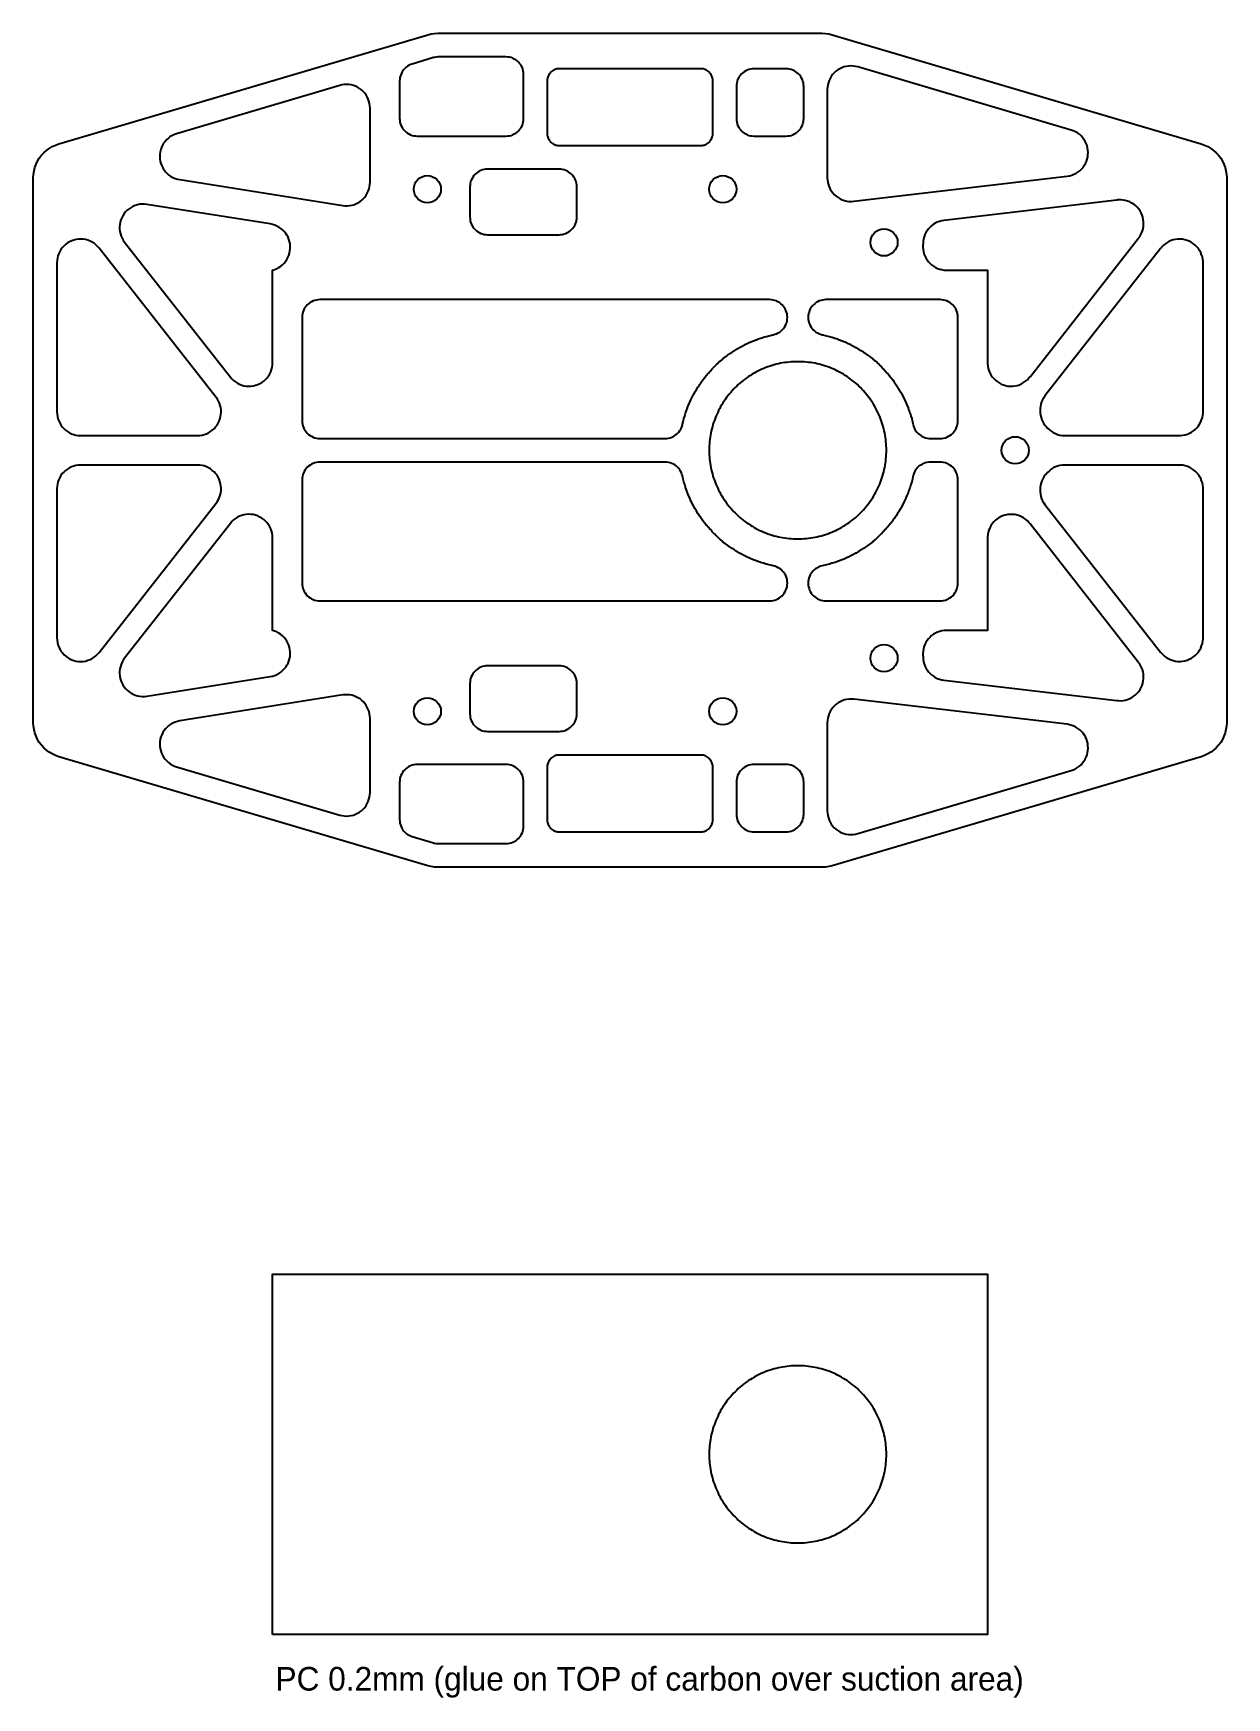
# Model space of a CAD drawing. Header units: millimetres. Extents: x -50 to 50, y -106 to 35.
import ezdxf

# ---------------------------------------------------------------- set-up
doc = ezdxf.new("R2010")
doc.units = ezdxf.units.MM
for name, color, linetype in [('CARBON', 7, 'Continuous'), ('HOLE', 1, 'Continuous'), ('PC_SHEET', 4, 'Continuous'), ('TEXT', 2, 'Continuous')]:
    doc.layers.add(name, color=color, linetype=linetype)

msp = doc.modelspace()

# ---------------------------------------------------------------- linework, layer by layer
at = {"layer": 'CARBON'}
for points in [[(-49.15, -25.56), (-49.39, -25.39), (-49.61, -25.19), (-49.81, -24.97), (-49.99, -24.73), (-50.14, -24.48), (-50.27, -24.21), (-50.37, -23.93), (-50.44, -23.65), (-50.49, -23.35), (-50.5, -23.06), (-50.5, 23.06), (-50.49, 23.35), (-50.44, 23.65), (-50.37, 23.93), (-50.27, 24.21), (-50.14, 24.48), (-49.99, 24.73), (-49.81, 24.97), (-49.61, 25.19), (-49.39, 25.39), (-49.15, 25.56), (-48.9, 25.71), (-48.63, 25.84), (-48.35, 25.94), (-17.12, 35.18), (-16.84, 35.25), (-16.55, 35.29), (-16.27, 35.3), (16.27, 35.3), (16.55, 35.29), (16.84, 35.25), (17.12, 35.18), (48.35, 25.94), (48.63, 25.84), (48.9, 25.71), (49.15, 25.56), (49.39, 25.39), (49.61, 25.19), (49.81, 24.97), (49.99, 24.73), (50.14, 24.48), (50.27, 24.21), (50.37, 23.93), (50.44, 23.65), (50.49, 23.35), (50.5, 23.06), (50.5, -23.06), (50.49, -23.35), (50.44, -23.65), (50.37, -23.93), (50.27, -24.21), (50.14, -24.48), (49.99, -24.73), (49.81, -24.97), (49.61, -25.19), (49.39, -25.39), (49.15, -25.56), (48.9, -25.71), (48.63, -25.84), (48.35, -25.94), (17.12, -35.18), (16.84, -35.25), (16.55, -35.29), (16.27, -35.3), (-16.27, -35.3), (-16.55, -35.29), (-16.84, -35.25), (-17.12, -35.18), (-48.35, -25.94), (-48.63, -25.84), (-48.9, -25.71)], [(-16.56, 33.25), (-16.63, 33.24), (-18.43, 32.7), (-18.57, 32.65), (-18.7, 32.59), (-18.83, 32.52), (-18.95, 32.43), (-19.06, 32.33), (-19.16, 32.22), (-19.24, 32.1), (-19.32, 31.98), (-19.38, 31.84), (-19.43, 31.7), (-19.47, 31.56), (-19.49, 31.41), (-19.5, 31.27), (-19.5, 28.1), (-19.49, 27.95), (-19.47, 27.81), (-19.44, 27.66), (-19.39, 27.53), (-19.32, 27.39), (-19.25, 27.27), (-19.16, 27.15), (-19.06, 27.04), (-18.95, 26.94), (-18.83, 26.85), (-18.71, 26.78), (-18.57, 26.71), (-18.44, 26.66), (-18.29, 26.63), (-18.15, 26.61), (-18, 26.6), (-10.5, 26.6), (-10.35, 26.61), (-10.21, 26.63), (-10.06, 26.66), (-9.93, 26.71), (-9.79, 26.78), (-9.67, 26.85), (-9.55, 26.94), (-9.44, 27.04), (-9.34, 27.15), (-9.25, 27.27), (-9.18, 27.39), (-9.11, 27.53), (-9.06, 27.66), (-9.03, 27.81), (-9.01, 27.95), (-9, 28.1), (-9, 31.8), (-9.01, 31.95), (-9.03, 32.09), (-9.06, 32.24), (-9.11, 32.37), (-9.18, 32.51), (-9.25, 32.63), (-9.34, 32.75), (-9.44, 32.86), (-9.55, 32.96), (-9.67, 33.05), (-9.79, 33.12), (-9.93, 33.19), (-10.06, 33.24), (-10.21, 33.27), (-10.35, 33.29), (-10.5, 33.3), (-16.18, 33.3), (-16.25, 33.3), (-16.26, 33.3), (-16.41, 33.28), (-16.55, 33.26)], [(37.52, 27.04), (37.34, 27.11), (19.27, 32.45), (19.08, 32.5), (18.88, 32.53), (18.69, 32.54), (18.49, 32.53), (18.3, 32.5), (18.11, 32.45), (17.93, 32.38), (17.75, 32.3), (17.58, 32.2), (17.43, 32.08), (17.28, 31.95), (17.15, 31.8), (17.03, 31.64), (16.93, 31.48), (16.85, 31.3), (16.79, 31.12), (16.74, 30.93), (16.71, 30.73), (16.7, 30.54), (16.7, 23.06), (16.71, 22.86), (16.74, 22.67), (16.79, 22.47), (16.86, 22.29), (16.94, 22.11), (17.04, 21.94), (17.16, 21.78), (17.3, 21.63), (17.45, 21.5), (17.61, 21.39), (17.78, 21.29), (17.96, 21.2), (18.15, 21.14), (18.34, 21.09), (18.54, 21.07), (18.74, 21.06), (18.93, 21.08), (37, 23.2), (37.2, 23.24), (37.39, 23.29), (37.57, 23.36), (37.74, 23.44), (37.91, 23.55), (38.06, 23.67), (38.21, 23.8), (38.34, 23.95), (38.45, 24.1), (38.55, 24.27), (38.63, 24.45), (38.69, 24.64), (38.74, 24.83), (38.76, 25.02), (38.77, 25.22), (38.76, 25.41), (38.73, 25.6), (38.68, 25.79), (38.61, 25.98), (38.52, 26.15), (38.42, 26.32), (38.3, 26.47), (38.17, 26.62), (38.03, 26.75), (37.87, 26.86), (37.7, 26.96)], [(7, 26.7), (7, 26.8), (7, 31.3), (7, 31.4), (6.98, 31.5), (6.96, 31.59), (6.92, 31.68), (6.88, 31.77), (6.83, 31.86), (6.77, 31.93), (6.71, 32.01), (6.63, 32.07), (6.56, 32.13), (6.47, 32.18), (6.38, 32.22), (6.29, 32.26), (6.2, 32.28), (6.1, 32.3), (6, 32.3), (-6, 32.3), (-6.1, 32.3), (-6.2, 32.28), (-6.29, 32.26), (-6.38, 32.22), (-6.47, 32.18), (-6.56, 32.13), (-6.63, 32.07), (-6.71, 32.01), (-6.77, 31.93), (-6.83, 31.86), (-6.88, 31.77), (-6.92, 31.68), (-6.96, 31.59), (-6.98, 31.5), (-7, 31.4), (-7, 31.3), (-7, 26.8), (-7, 26.7), (-6.98, 26.6), (-6.96, 26.51), (-6.92, 26.42), (-6.88, 26.33), (-6.83, 26.24), (-6.77, 26.17), (-6.71, 26.09), (-6.63, 26.03), (-6.56, 25.97), (-6.47, 25.92), (-6.38, 25.88), (-6.29, 25.84), (-6.2, 25.82), (-6.1, 25.8), (-6, 25.8), (6, 25.8), (6.1, 25.8), (6.2, 25.82), (6.29, 25.84), (6.38, 25.88), (6.47, 25.92), (6.56, 25.97), (6.63, 26.03), (6.71, 26.09), (6.77, 26.17), (6.83, 26.24), (6.88, 26.33), (6.92, 26.42), (6.96, 26.51), (6.98, 26.6)], [(13.2, 26.6), (13.35, 26.61), (13.49, 26.63), (13.64, 26.66), (13.77, 26.71), (13.91, 26.78), (14.03, 26.85), (14.15, 26.94), (14.26, 27.04), (14.36, 27.15), (14.45, 27.27), (14.52, 27.39), (14.59, 27.53), (14.64, 27.66), (14.67, 27.81), (14.69, 27.95), (14.7, 28.1), (14.7, 30.8), (14.69, 30.95), (14.67, 31.09), (14.64, 31.24), (14.59, 31.37), (14.52, 31.51), (14.45, 31.63), (14.36, 31.75), (14.26, 31.86), (14.15, 31.96), (14.03, 32.05), (13.91, 32.12), (13.77, 32.19), (13.64, 32.24), (13.49, 32.27), (13.35, 32.29), (13.2, 32.3), (10.5, 32.3), (10.35, 32.29), (10.21, 32.27), (10.06, 32.24), (9.93, 32.19), (9.79, 32.12), (9.67, 32.05), (9.55, 31.96), (9.44, 31.86), (9.34, 31.75), (9.25, 31.63), (9.18, 31.51), (9.11, 31.37), (9.06, 31.24), (9.03, 31.09), (9.01, 30.95), (9, 30.8), (9, 28.1), (9.01, 27.95), (9.03, 27.81), (9.06, 27.66), (9.11, 27.53), (9.18, 27.39), (9.25, 27.27), (9.34, 27.15), (9.44, 27.04), (9.55, 26.94), (9.67, 26.85), (9.79, 26.78), (9.93, 26.71), (10.06, 26.66), (10.21, 26.63), (10.35, 26.61), (10.5, 26.6)], [(-38.31, 22.95), (-38.11, 22.91), (-24.31, 20.71), (-24.12, 20.69), (-23.93, 20.69), (-23.74, 20.71), (-23.55, 20.74), (-23.37, 20.79), (-23.19, 20.86), (-23.02, 20.95), (-22.85, 21.05), (-22.7, 21.17), (-22.56, 21.3), (-22.44, 21.44), (-22.32, 21.6), (-22.23, 21.77), (-22.15, 21.94), (-22.08, 22.12), (-22.04, 22.31), (-22.01, 22.5), (-22, 22.69), (-22, 28.97), (-22.01, 29.16), (-22.04, 29.36), (-22.09, 29.55), (-22.15, 29.73), (-22.23, 29.91), (-22.33, 30.08), (-22.45, 30.23), (-22.58, 30.38), (-22.73, 30.51), (-22.88, 30.63), (-23.05, 30.73), (-23.23, 30.81), (-23.41, 30.88), (-23.6, 30.93), (-23.79, 30.96), (-23.99, 30.97), (-24.18, 30.96), (-24.38, 30.93), (-24.57, 30.89), (-38.37, 26.8), (-38.55, 26.74), (-38.73, 26.65), (-38.91, 26.55), (-39.07, 26.43), (-39.21, 26.3), (-39.35, 26.15), (-39.47, 25.99), (-39.57, 25.82), (-39.65, 25.64), (-39.72, 25.45), (-39.76, 25.25), (-39.79, 25.06), (-39.8, 24.86), (-39.78, 24.66), (-39.75, 24.46), (-39.7, 24.27), (-39.63, 24.08), (-39.54, 23.9), (-39.43, 23.73), (-39.31, 23.58), (-39.17, 23.43), (-39.02, 23.3), (-38.86, 23.19), (-38.68, 23.09), (-38.5, 23.01)], [(-12.05, 23.8), (-12.2, 23.79), (-12.34, 23.77), (-12.49, 23.74), (-12.62, 23.69), (-12.76, 23.62), (-12.88, 23.55), (-13, 23.46), (-13.11, 23.36), (-13.21, 23.25), (-13.3, 23.13), (-13.37, 23.01), (-13.44, 22.87), (-13.49, 22.74), (-13.52, 22.59), (-13.54, 22.45), (-13.55, 22.3), (-13.55, 19.75), (-13.54, 19.6), (-13.52, 19.46), (-13.49, 19.31), (-13.44, 19.18), (-13.37, 19.04), (-13.3, 18.92), (-13.21, 18.8), (-13.11, 18.69), (-13, 18.59), (-12.88, 18.5), (-12.76, 18.43), (-12.62, 18.36), (-12.49, 18.31), (-12.34, 18.28), (-12.2, 18.26), (-12.05, 18.25), (-6, 18.25), (-5.85, 18.26), (-5.71, 18.28), (-5.56, 18.31), (-5.43, 18.36), (-5.29, 18.43), (-5.17, 18.5), (-5.05, 18.59), (-4.94, 18.69), (-4.84, 18.8), (-4.75, 18.92), (-4.68, 19.04), (-4.61, 19.18), (-4.56, 19.31), (-4.53, 19.46), (-4.51, 19.6), (-4.5, 19.75), (-4.5, 22.3), (-4.51, 22.45), (-4.53, 22.59), (-4.56, 22.74), (-4.61, 22.87), (-4.68, 23.01), (-4.75, 23.13), (-4.84, 23.25), (-4.94, 23.36), (-5.05, 23.46), (-5.17, 23.55), (-5.29, 23.62), (-5.43, 23.69), (-5.56, 23.74), (-5.71, 23.77), (-5.85, 23.79), (-6, 23.8)], [(26.59, 15.26), (26.79, 15.25), (30.18, 15.25), (30.21, 15.25), (30.25, 15.25), (30.25, 15.21), (30.25, 15.18), (30.25, 7.47), (30.25, 7.37), (30.25, 7.33), (30.27, 7.13), (30.31, 6.93), (30.37, 6.75), (30.45, 6.56), (30.54, 6.39), (30.65, 6.22), (30.78, 6.07), (30.92, 5.93), (31.07, 5.81), (31.24, 5.7), (31.42, 5.61), (31.6, 5.53), (31.79, 5.48), (31.98, 5.44), (32.18, 5.43), (32.38, 5.43), (32.58, 5.45), (32.77, 5.49), (32.96, 5.55), (33.14, 5.63), (33.31, 5.73), (33.48, 5.84), (33.63, 5.97), (33.76, 6.12), (33.79, 6.15), (33.86, 6.22), (43.02, 17.93), (43.08, 18.01), (43.11, 18.04), (43.21, 18.21), (43.3, 18.38), (43.37, 18.57), (43.42, 18.75), (43.46, 18.95), (43.47, 19.14), (43.47, 19.34), (43.44, 19.53), (43.4, 19.72), (43.34, 19.91), (43.26, 20.09), (43.17, 20.26), (43.05, 20.42), (42.93, 20.57), (42.79, 20.71), (42.63, 20.83), (42.47, 20.93), (42.29, 21.02), (42.11, 21.09), (41.92, 21.15), (41.73, 21.18), (41.53, 21.2), (41.34, 21.19), (41.29, 21.19), (41.2, 21.18), (26.56, 19.46), (26.38, 19.43), (26.19, 19.38), (26.01, 19.31), (25.84, 19.23), (25.68, 19.13), (25.53, 19.01), (25.39, 18.89), (25.26, 18.75), (25.14, 18.59), (25.04, 18.43), (24.96, 18.26), (24.89, 18.08), (24.84, 17.9), (24.81, 17.71), (24.8, 17.52), (24.8, 17.46), (24.79, 17.41), (24.79, 17.4), (24.79, 17.2), (24.8, 17.01), (24.83, 16.82), (24.88, 16.63), (24.95, 16.45), (25.04, 16.28), (25.14, 16.11), (25.26, 15.96), (25.39, 15.82), (25.53, 15.69), (25.69, 15.58), (25.86, 15.48), (26.03, 15.4), (26.22, 15.33), (26.4, 15.29)], [(-30.25, 19.12), (-30.44, 19.16), (-40.89, 20.82), (-41.08, 20.84), (-41.28, 20.84), (-41.48, 20.83), (-41.68, 20.79), (-41.87, 20.73), (-42.05, 20.66), (-42.23, 20.56), (-42.4, 20.45), (-42.55, 20.32), (-42.69, 20.18), (-42.82, 20.03), (-42.92, 19.86), (-43.02, 19.68), (-43.09, 19.5), (-43.15, 19.31), (-43.18, 19.11), (-43.2, 18.91), (-43.2, 18.71), (-43.17, 18.52), (-43.13, 18.32), (-43.07, 18.13), (-42.99, 17.95), (-42.89, 17.78), (-42.78, 17.61), (-33.82, 6.19), (-33.69, 6.04), (-33.55, 5.9), (-33.39, 5.78), (-33.23, 5.67), (-33.05, 5.59), (-32.86, 5.52), (-32.67, 5.46), (-32.48, 5.43), (-32.28, 5.42), (-32.08, 5.43), (-31.88, 5.45), (-31.69, 5.5), (-31.5, 5.56), (-31.32, 5.65), (-31.15, 5.75), (-30.99, 5.86), (-30.85, 5.99), (-30.71, 6.14), (-30.59, 6.3), (-30.49, 6.47), (-30.41, 6.65), (-30.34, 6.83), (-30.29, 7.02), (-30.26, 7.22), (-30.25, 7.42), (-30.25, 15.2), (-30.25, 15.25), (-30.23, 15.25), (-30.08, 15.3), (-29.9, 15.37), (-29.73, 15.47), (-29.57, 15.57), (-29.41, 15.7), (-29.28, 15.84), (-29.15, 15.99), (-29.04, 16.15), (-28.95, 16.32), (-28.87, 16.5), (-28.82, 16.69), (-28.78, 16.88), (-28.76, 17.07), (-28.76, 17.27), (-28.77, 17.47), (-28.81, 17.66), (-28.87, 17.84), (-28.94, 18.03), (-29.03, 18.2), (-29.14, 18.36), (-29.26, 18.51), (-29.4, 18.65), (-29.55, 18.78), (-29.71, 18.89), (-29.88, 18.98), (-30.06, 19.06)], [(-34.92, 4.32), (-35.03, 4.48), (-44.93, 17.11), (-45.06, 17.26), (-45.2, 17.4), (-45.36, 17.52), (-45.52, 17.63), (-45.7, 17.71), (-45.89, 17.78), (-46.08, 17.84), (-46.27, 17.87), (-46.47, 17.88), (-46.67, 17.87), (-46.87, 17.85), (-47.06, 17.8), (-47.25, 17.74), (-47.43, 17.65), (-47.6, 17.55), (-47.76, 17.44), (-47.9, 17.31), (-48.04, 17.16), (-48.16, 17), (-48.26, 16.83), (-48.34, 16.65), (-48.41, 16.47), (-48.46, 16.28), (-48.49, 16.08), (-48.5, 15.88), (-48.5, 3.25), (-48.49, 3.05), (-48.46, 2.86), (-48.41, 2.67), (-48.35, 2.48), (-48.26, 2.31), (-48.16, 2.14), (-48.05, 1.98), (-47.91, 1.84), (-47.77, 1.7), (-47.61, 1.59), (-47.44, 1.49), (-47.27, 1.4), (-47.08, 1.34), (-46.89, 1.29), (-46.7, 1.26), (-46.5, 1.25), (-36.61, 1.25), (-36.41, 1.26), (-36.22, 1.29), (-36.03, 1.33), (-35.85, 1.4), (-35.67, 1.48), (-35.51, 1.58), (-35.35, 1.7), (-35.2, 1.82), (-35.07, 1.97), (-34.95, 2.12), (-34.85, 2.29), (-34.77, 2.46), (-34.7, 2.64), (-34.65, 2.83), (-34.62, 3.02), (-34.61, 3.22), (-34.61, 3.41), (-34.64, 3.61), (-34.68, 3.79), (-34.74, 3.98), (-34.82, 4.16)], [(36.58, 1.26), (36.79, 1.25), (46.45, 1.25), (46.55, 1.25), (46.6, 1.25), (46.79, 1.27), (46.98, 1.31), (47.17, 1.37), (47.35, 1.44), (47.53, 1.54), (47.69, 1.65), (47.84, 1.77), (47.98, 1.91), (48.1, 2.06), (48.21, 2.22), (48.31, 2.4), (48.38, 2.58), (48.44, 2.77), (48.48, 2.96), (48.5, 3.15), (48.5, 3.2), (48.5, 3.3), (48.5, 15.83), (48.5, 15.93), (48.5, 15.97), (48.48, 16.17), (48.44, 16.37), (48.38, 16.55), (48.3, 16.74), (48.21, 16.91), (48.1, 17.08), (47.97, 17.23), (47.83, 17.37), (47.68, 17.49), (47.51, 17.6), (47.33, 17.69), (47.15, 17.77), (46.96, 17.82), (46.77, 17.86), (46.57, 17.87), (46.37, 17.87), (46.17, 17.85), (45.98, 17.81), (45.79, 17.75), (45.61, 17.67), (45.44, 17.57), (45.27, 17.46), (45.12, 17.33), (44.99, 17.18), (44.96, 17.15), (44.89, 17.08), (35.12, 4.6), (35.01, 4.44), (34.91, 4.27), (34.83, 4.1), (34.77, 3.91), (34.73, 3.72), (34.7, 3.53), (34.7, 3.34), (34.71, 3.15), (34.74, 2.96), (34.79, 2.77), (34.85, 2.59), (34.93, 2.41), (35.03, 2.25), (35.15, 2.09), (35.17, 2.07), (35.21, 2.02), (35.34, 1.87), (35.49, 1.73), (35.65, 1.61), (35.82, 1.5), (36, 1.41), (36.19, 1.34), (36.38, 1.29)], [(4.44, 2.17), (4.44, 2.17), (4.45, 2.2), (4.5, 2.42), (4.5, 2.44), (4.56, 2.66), (4.56, 2.68), (4.63, 2.89), (4.63, 2.91), (4.7, 3.13), (4.71, 3.15), (4.78, 3.36), (4.79, 3.38), (4.87, 3.59), (4.87, 3.61), (4.96, 3.82), (4.96, 3.84), (5.05, 4.04), (5.06, 4.06), (5.16, 4.27), (5.16, 4.28), (5.26, 4.49), (5.27, 4.5), (5.38, 4.71), (5.39, 4.72), (5.49, 4.92), (5.5, 4.94), (5.62, 5.13), (5.63, 5.15), (5.75, 5.34), (5.76, 5.36), (5.88, 5.55), (5.89, 5.56), (6.02, 5.75), (6.03, 5.77), (6.16, 5.95), (6.17, 5.96), (6.31, 6.14), (6.32, 6.16), (6.46, 6.34), (6.48, 6.35), (6.62, 6.52), (6.63, 6.54), (6.78, 6.71), (6.8, 6.72), (6.95, 6.89), (6.96, 6.9), (7.12, 7.06), (7.14, 7.08), (7.3, 7.24), (7.31, 7.25), (7.48, 7.4), (7.49, 7.42), (7.66, 7.57), (7.68, 7.58), (7.85, 7.72), (7.86, 7.74), (8.04, 7.88), (8.06, 7.89), (8.24, 8.03), (8.25, 8.04), (8.43, 8.17), (8.45, 8.18), (8.64, 8.31), (8.65, 8.32), (8.84, 8.44), (8.86, 8.45), (9.05, 8.57), (9.07, 8.58), (9.26, 8.7), (9.28, 8.71), (9.48, 8.81), (9.49, 8.82), (9.7, 8.93), (9.71, 8.94), (9.92, 9.04), (9.93, 9.04), (10.14, 9.14), (10.16, 9.15), (10.36, 9.24), (10.38, 9.24), (10.59, 9.33), (10.61, 9.33), (10.82, 9.41), (10.84, 9.42), (11.05, 9.49), (11.07, 9.5), (11.29, 9.57), (11.31, 9.57), (11.52, 9.64), (11.54, 9.64), (11.76, 9.7), (11.78, 9.7), (12, 9.75), (12.02, 9.76), (12.13, 9.78), (12.27, 9.82), (12.41, 9.87), (12.54, 9.94), (12.67, 10.01), (12.78, 10.1), (12.89, 10.2), (12.99, 10.31), (13.07, 10.43), (13.15, 10.55), (13.21, 10.69), (13.26, 10.83), (13.29, 10.97), (13.31, 11.11), (13.32, 11.26), (13.31, 11.41), (13.29, 11.55), (13.25, 11.69), (13.2, 11.83), (13.14, 11.96), (13.06, 12.09), (12.97, 12.21), (12.88, 12.31), (12.77, 12.41), (12.65, 12.5), (12.52, 12.57), (12.39, 12.64), (12.25, 12.69), (12.11, 12.72), (11.97, 12.74), (11.82, 12.75), (-26.25, 12.75), (-26.4, 12.74), (-26.54, 12.72), (-26.69, 12.69), (-26.82, 12.64), (-26.96, 12.57), (-27.08, 12.5), (-27.2, 12.41), (-27.31, 12.31), (-27.41, 12.2), (-27.5, 12.08), (-27.57, 11.96), (-27.64, 11.82), (-27.69, 11.69), (-27.72, 11.54), (-27.74, 11.4), (-27.75, 11.25), (-27.75, 2.5), (-27.74, 2.35), (-27.72, 2.21), (-27.69, 2.06), (-27.64, 1.93), (-27.57, 1.79), (-27.5, 1.67), (-27.41, 1.55), (-27.31, 1.44), (-27.2, 1.34), (-27.08, 1.25), (-26.96, 1.18), (-26.82, 1.11), (-26.69, 1.06), (-26.54, 1.03), (-26.4, 1.01), (-26.25, 1), (2.98, 1), (3.12, 1.01), (3.27, 1.03), (3.41, 1.06), (3.54, 1.11), (3.68, 1.17), (3.8, 1.25), (3.92, 1.33), (4.03, 1.43), (4.13, 1.54), (4.21, 1.66), (4.29, 1.78), (4.35, 1.91), (4.41, 2.05)], [(16.27, 9.78), (16.38, 9.76), (16.4, 9.75), (16.62, 9.7), (16.64, 9.7), (16.86, 9.64), (16.88, 9.64), (17.09, 9.57), (17.11, 9.57), (17.33, 9.5), (17.35, 9.49), (17.56, 9.42), (17.58, 9.41), (17.79, 9.33), (17.81, 9.33), (18.02, 9.24), (18.04, 9.24), (18.24, 9.15), (18.26, 9.14), (18.47, 9.04), (18.48, 9.04), (18.69, 8.94), (18.7, 8.93), (18.91, 8.82), (18.92, 8.81), (19.12, 8.71), (19.14, 8.7), (19.33, 8.58), (19.35, 8.57), (19.54, 8.45), (19.56, 8.44), (19.75, 8.32), (19.76, 8.31), (19.95, 8.18), (19.97, 8.17), (20.15, 8.04), (20.16, 8.03), (20.34, 7.89), (20.36, 7.88), (20.54, 7.74), (20.55, 7.72), (20.72, 7.58), (20.74, 7.57), (20.91, 7.42), (20.92, 7.4), (21.09, 7.25), (21.1, 7.24), (21.26, 7.08), (21.28, 7.06), (21.44, 6.9), (21.45, 6.89), (21.6, 6.72), (21.62, 6.71), (21.77, 6.54), (21.78, 6.52), (21.92, 6.35), (21.94, 6.34), (22.08, 6.16), (22.09, 6.14), (22.23, 5.96), (22.24, 5.95), (22.37, 5.77), (22.38, 5.75), (22.51, 5.56), (22.52, 5.55), (22.64, 5.36), (22.65, 5.34), (22.77, 5.15), (22.78, 5.13), (22.9, 4.94), (22.91, 4.92), (23.01, 4.72), (23.02, 4.71), (23.13, 4.5), (23.14, 4.49), (23.24, 4.28), (23.24, 4.27), (23.34, 4.06), (23.35, 4.04), (23.44, 3.84), (23.44, 3.82), (23.53, 3.61), (23.53, 3.59), (23.61, 3.38), (23.62, 3.36), (23.69, 3.15), (23.7, 3.13), (23.77, 2.91), (23.77, 2.89), (23.84, 2.68), (23.84, 2.66), (23.9, 2.44), (23.9, 2.42), (23.95, 2.2), (23.96, 2.17), (24, 2.03), (24.05, 1.9), (24.12, 1.77), (24.19, 1.65), (24.28, 1.53), (24.38, 1.42), (24.49, 1.33), (24.6, 1.24), (24.73, 1.17), (24.86, 1.11), (25, 1.06), (25.14, 1.03), (25.28, 1.01), (25.42, 1), (26.25, 1), (26.4, 1.01), (26.54, 1.03), (26.69, 1.06), (26.82, 1.11), (26.96, 1.18), (27.08, 1.25), (27.2, 1.34), (27.31, 1.44), (27.41, 1.55), (27.5, 1.67), (27.57, 1.79), (27.64, 1.93), (27.69, 2.06), (27.72, 2.21), (27.74, 2.35), (27.75, 2.5), (27.75, 11.25), (27.74, 11.4), (27.72, 11.54), (27.69, 11.69), (27.64, 11.82), (27.57, 11.96), (27.5, 12.08), (27.41, 12.2), (27.31, 12.31), (27.2, 12.41), (27.08, 12.5), (26.96, 12.57), (26.82, 12.64), (26.69, 12.69), (26.54, 12.72), (26.4, 12.74), (26.25, 12.75), (16.58, 12.75), (16.43, 12.74), (16.29, 12.72), (16.15, 12.69), (16.01, 12.64), (15.88, 12.57), (15.75, 12.5), (15.63, 12.41), (15.52, 12.31), (15.43, 12.21), (15.34, 12.09), (15.26, 11.96), (15.2, 11.83), (15.15, 11.69), (15.11, 11.55), (15.09, 11.41), (15.08, 11.26), (15.09, 11.11), (15.11, 10.97), (15.14, 10.83), (15.19, 10.69), (15.25, 10.55), (15.33, 10.43), (15.41, 10.31), (15.51, 10.2), (15.62, 10.1), (15.73, 10.01), (15.86, 9.94), (15.99, 9.87), (16.13, 9.82)], [(21.7, -0.18), (21.7, 0), (21.7, 0.18), (21.69, 0.37), (21.68, 0.55), (21.66, 0.74), (21.64, 0.92), (21.62, 1.1), (21.59, 1.28), (21.56, 1.46), (21.52, 1.64), (21.48, 1.82), (21.43, 2), (21.38, 2.18), (21.32, 2.35), (21.26, 2.53), (21.2, 2.7), (21.13, 2.87), (21.06, 3.04), (20.98, 3.21), (20.9, 3.37), (20.81, 3.54), (20.73, 3.7), (20.63, 3.86), (20.54, 4.01), (20.44, 4.17), (20.33, 4.32), (20.22, 4.47), (20.11, 4.61), (20, 4.76), (19.88, 4.9), (19.76, 5.04), (19.63, 5.17), (19.5, 5.3), (19.37, 5.43), (19.24, 5.56), (19.1, 5.68), (18.96, 5.8), (18.81, 5.91), (18.67, 6.02), (18.52, 6.13), (18.37, 6.24), (18.21, 6.34), (18.06, 6.43), (17.9, 6.53), (17.74, 6.61), (17.57, 6.7), (17.41, 6.78), (17.24, 6.86), (17.07, 6.93), (16.9, 7), (16.73, 7.06), (16.55, 7.12), (16.38, 7.18), (16.2, 7.23), (16.02, 7.28), (15.84, 7.32), (15.66, 7.36), (15.48, 7.39), (15.3, 7.42), (15.12, 7.44), (14.94, 7.46), (14.75, 7.48), (14.57, 7.49), (14.38, 7.5), (14.2, 7.5), (14.02, 7.5), (13.83, 7.49), (13.65, 7.48), (13.46, 7.46), (13.28, 7.44), (13.1, 7.42), (12.92, 7.39), (12.74, 7.36), (12.56, 7.32), (12.38, 7.28), (12.2, 7.23), (12.02, 7.18), (11.85, 7.12), (11.67, 7.06), (11.5, 7), (11.33, 6.93), (11.16, 6.86), (10.99, 6.78), (10.83, 6.7), (10.66, 6.61), (10.5, 6.53), (10.34, 6.43), (10.19, 6.34), (10.03, 6.24), (9.88, 6.13), (9.73, 6.02), (9.59, 5.91), (9.44, 5.8), (9.3, 5.68), (9.16, 5.56), (9.03, 5.43), (8.9, 5.3), (8.77, 5.17), (8.64, 5.04), (8.52, 4.9), (8.4, 4.76), (8.29, 4.61), (8.18, 4.47), (8.07, 4.32), (7.96, 4.17), (7.86, 4.01), (7.77, 3.86), (7.67, 3.7), (7.59, 3.54), (7.5, 3.37), (7.42, 3.21), (7.34, 3.04), (7.27, 2.87), (7.2, 2.7), (7.14, 2.53), (7.08, 2.35), (7.02, 2.18), (6.97, 2), (6.92, 1.82), (6.88, 1.64), (6.84, 1.46), (6.81, 1.28), (6.78, 1.1), (6.76, 0.92), (6.74, 0.74), (6.72, 0.55), (6.71, 0.37), (6.7, 0.18), (6.7, 0), (6.7, -0.18), (6.71, -0.37), (6.72, -0.55), (6.74, -0.74), (6.76, -0.92), (6.78, -1.1), (6.81, -1.28), (6.84, -1.46), (6.88, -1.64), (6.92, -1.82), (6.97, -2), (7.02, -2.18), (7.08, -2.35), (7.14, -2.53), (7.2, -2.7), (7.27, -2.87), (7.34, -3.04), (7.42, -3.21), (7.5, -3.37), (7.59, -3.54), (7.67, -3.7), (7.77, -3.86), (7.86, -4.01), (7.96, -4.17), (8.07, -4.32), (8.18, -4.47), (8.29, -4.61), (8.4, -4.76), (8.52, -4.9), (8.64, -5.04), (8.77, -5.17), (8.9, -5.3), (9.03, -5.43), (9.16, -5.56), (9.3, -5.68), (9.44, -5.8), (9.59, -5.91), (9.73, -6.02), (9.88, -6.13), (10.03, -6.24), (10.19, -6.34), (10.34, -6.43), (10.5, -6.53), (10.66, -6.61), (10.83, -6.7), (10.99, -6.78), (11.16, -6.86), (11.33, -6.93), (11.5, -7), (11.67, -7.06), (11.85, -7.12), (12.02, -7.18), (12.2, -7.23), (12.38, -7.28), (12.56, -7.32), (12.74, -7.36), (12.92, -7.39), (13.1, -7.42), (13.28, -7.44), (13.46, -7.46), (13.65, -7.48), (13.83, -7.49), (14.02, -7.5), (14.2, -7.5), (14.38, -7.5), (14.57, -7.49), (14.75, -7.48), (14.94, -7.46), (15.12, -7.44), (15.3, -7.42), (15.48, -7.39), (15.66, -7.36), (15.84, -7.32), (16.02, -7.28), (16.2, -7.23), (16.38, -7.18), (16.55, -7.12), (16.73, -7.06), (16.9, -7), (17.07, -6.93), (17.24, -6.86), (17.41, -6.78), (17.57, -6.7), (17.74, -6.61), (17.9, -6.53), (18.06, -6.43), (18.21, -6.34), (18.37, -6.24), (18.52, -6.13), (18.67, -6.02), (18.81, -5.91), (18.96, -5.8), (19.1, -5.68), (19.24, -5.56), (19.37, -5.43), (19.5, -5.3), (19.63, -5.17), (19.76, -5.04), (19.88, -4.9), (20, -4.76), (20.11, -4.61), (20.22, -4.47), (20.33, -4.32), (20.44, -4.17), (20.54, -4.01), (20.63, -3.86), (20.73, -3.7), (20.81, -3.54), (20.9, -3.37), (20.98, -3.21), (21.06, -3.04), (21.13, -2.87), (21.2, -2.7), (21.26, -2.53), (21.32, -2.35), (21.38, -2.18), (21.43, -2), (21.48, -1.82), (21.52, -1.64), (21.56, -1.46), (21.59, -1.28), (21.62, -1.1), (21.64, -0.92), (21.66, -0.74), (21.68, -0.55), (21.69, -0.37)], [(-36.41, -1.26), (-36.61, -1.25), (-46.5, -1.25), (-46.7, -1.26), (-46.89, -1.29), (-47.08, -1.34), (-47.27, -1.4), (-47.44, -1.49), (-47.61, -1.59), (-47.77, -1.7), (-47.91, -1.84), (-48.05, -1.98), (-48.16, -2.14), (-48.26, -2.31), (-48.35, -2.48), (-48.41, -2.67), (-48.46, -2.86), (-48.49, -3.05), (-48.5, -3.25), (-48.5, -15.88), (-48.49, -16.08), (-48.46, -16.28), (-48.41, -16.47), (-48.34, -16.65), (-48.26, -16.83), (-48.16, -17), (-48.04, -17.16), (-47.9, -17.31), (-47.76, -17.44), (-47.6, -17.55), (-47.43, -17.65), (-47.25, -17.74), (-47.06, -17.8), (-46.87, -17.85), (-46.67, -17.87), (-46.47, -17.88), (-46.27, -17.87), (-46.08, -17.84), (-45.89, -17.78), (-45.7, -17.71), (-45.52, -17.63), (-45.36, -17.52), (-45.2, -17.4), (-45.06, -17.26), (-44.93, -17.11), (-35.03, -4.48), (-34.92, -4.32), (-34.82, -4.16), (-34.74, -3.98), (-34.68, -3.79), (-34.64, -3.61), (-34.61, -3.41), (-34.61, -3.22), (-34.62, -3.02), (-34.65, -2.83), (-34.7, -2.64), (-34.77, -2.46), (-34.85, -2.29), (-34.95, -2.12), (-35.07, -1.97), (-35.2, -1.82), (-35.35, -1.7), (-35.51, -1.58), (-35.67, -1.48), (-35.85, -1.4), (-36.03, -1.33), (-36.22, -1.29)], [(-26.25, -12.75), (11.82, -12.75), (11.97, -12.74), (12.11, -12.72), (12.25, -12.69), (12.39, -12.64), (12.52, -12.57), (12.65, -12.5), (12.77, -12.41), (12.88, -12.31), (12.97, -12.21), (13.06, -12.09), (13.14, -11.96), (13.2, -11.83), (13.25, -11.69), (13.29, -11.55), (13.31, -11.41), (13.32, -11.26), (13.31, -11.11), (13.29, -10.97), (13.26, -10.83), (13.21, -10.69), (13.15, -10.55), (13.07, -10.43), (12.99, -10.31), (12.89, -10.2), (12.78, -10.1), (12.67, -10.01), (12.54, -9.94), (12.41, -9.87), (12.27, -9.82), (12.13, -9.78), (12.02, -9.76), (12, -9.75), (11.78, -9.7), (11.76, -9.7), (11.54, -9.64), (11.52, -9.64), (11.31, -9.57), (11.29, -9.57), (11.07, -9.5), (11.05, -9.49), (10.84, -9.42), (10.82, -9.41), (10.61, -9.33), (10.59, -9.33), (10.38, -9.24), (10.36, -9.24), (10.16, -9.15), (10.14, -9.14), (9.93, -9.04), (9.92, -9.04), (9.71, -8.94), (9.7, -8.93), (9.49, -8.82), (9.48, -8.81), (9.28, -8.71), (9.26, -8.7), (9.07, -8.58), (9.05, -8.57), (8.86, -8.45), (8.84, -8.44), (8.65, -8.32), (8.64, -8.31), (8.45, -8.18), (8.43, -8.17), (8.25, -8.04), (8.24, -8.03), (8.06, -7.89), (8.04, -7.88), (7.86, -7.74), (7.85, -7.72), (7.68, -7.58), (7.66, -7.57), (7.49, -7.42), (7.48, -7.4), (7.31, -7.25), (7.3, -7.24), (7.14, -7.08), (7.12, -7.06), (6.96, -6.9), (6.95, -6.89), (6.8, -6.72), (6.78, -6.71), (6.63, -6.54), (6.62, -6.52), (6.48, -6.35), (6.46, -6.34), (6.32, -6.16), (6.31, -6.14), (6.17, -5.96), (6.16, -5.95), (6.03, -5.77), (6.02, -5.75), (5.89, -5.56), (5.88, -5.55), (5.76, -5.36), (5.75, -5.34), (5.63, -5.15), (5.62, -5.13), (5.5, -4.94), (5.49, -4.92), (5.39, -4.72), (5.38, -4.71), (5.27, -4.5), (5.26, -4.49), (5.16, -4.28), (5.16, -4.27), (5.06, -4.06), (5.05, -4.04), (4.96, -3.84), (4.96, -3.82), (4.87, -3.61), (4.87, -3.59), (4.79, -3.38), (4.78, -3.36), (4.71, -3.15), (4.7, -3.13), (4.63, -2.91), (4.63, -2.89), (4.56, -2.68), (4.56, -2.66), (4.5, -2.44), (4.5, -2.42), (4.45, -2.2), (4.44, -2.17), (4.4, -2.03), (4.35, -1.9), (4.28, -1.77), (4.21, -1.65), (4.12, -1.53), (4.02, -1.42), (3.91, -1.33), (3.8, -1.24), (3.67, -1.17), (3.54, -1.11), (3.4, -1.06), (3.26, -1.03), (3.12, -1.01), (2.98, -1), (-26.25, -1), (-26.4, -1.01), (-26.54, -1.03), (-26.69, -1.06), (-26.82, -1.11), (-26.96, -1.18), (-27.08, -1.25), (-27.2, -1.34), (-27.31, -1.44), (-27.41, -1.55), (-27.5, -1.67), (-27.57, -1.79), (-27.64, -1.93), (-27.69, -2.06), (-27.72, -2.21), (-27.74, -2.35), (-27.75, -2.5), (-27.75, -11.25), (-27.74, -11.4), (-27.72, -11.54), (-27.69, -11.69), (-27.64, -11.82), (-27.57, -11.96), (-27.5, -12.08), (-27.41, -12.2), (-27.31, -12.31), (-27.2, -12.41), (-27.08, -12.5), (-26.96, -12.57), (-26.82, -12.64), (-26.69, -12.69), (-26.54, -12.72), (-26.4, -12.74)], [(16.58, -12.75), (26.25, -12.75), (26.4, -12.74), (26.54, -12.72), (26.69, -12.69), (26.82, -12.64), (26.96, -12.57), (27.08, -12.5), (27.2, -12.41), (27.31, -12.31), (27.41, -12.2), (27.5, -12.08), (27.57, -11.96), (27.64, -11.82), (27.69, -11.69), (27.72, -11.54), (27.74, -11.4), (27.75, -11.25), (27.75, -2.5), (27.74, -2.35), (27.72, -2.21), (27.69, -2.06), (27.64, -1.93), (27.57, -1.79), (27.5, -1.67), (27.41, -1.55), (27.31, -1.44), (27.2, -1.34), (27.08, -1.25), (26.96, -1.18), (26.82, -1.11), (26.69, -1.06), (26.54, -1.03), (26.4, -1.01), (26.25, -1), (25.42, -1), (25.28, -1.01), (25.13, -1.03), (24.99, -1.06), (24.86, -1.11), (24.72, -1.17), (24.6, -1.25), (24.48, -1.33), (24.37, -1.43), (24.27, -1.54), (24.19, -1.66), (24.11, -1.78), (24.05, -1.91), (23.99, -2.05), (23.96, -2.17), (23.96, -2.17), (23.95, -2.2), (23.9, -2.42), (23.9, -2.44), (23.84, -2.66), (23.84, -2.68), (23.77, -2.89), (23.77, -2.91), (23.7, -3.13), (23.69, -3.15), (23.62, -3.36), (23.61, -3.38), (23.53, -3.59), (23.53, -3.61), (23.44, -3.82), (23.44, -3.84), (23.35, -4.04), (23.34, -4.06), (23.24, -4.27), (23.24, -4.28), (23.14, -4.49), (23.13, -4.5), (23.02, -4.71), (23.01, -4.72), (22.91, -4.92), (22.9, -4.94), (22.78, -5.13), (22.77, -5.15), (22.65, -5.34), (22.64, -5.36), (22.52, -5.55), (22.51, -5.56), (22.38, -5.75), (22.37, -5.77), (22.24, -5.95), (22.23, -5.96), (22.09, -6.14), (22.08, -6.16), (21.94, -6.34), (21.92, -6.35), (21.78, -6.52), (21.77, -6.54), (21.62, -6.71), (21.6, -6.72), (21.45, -6.89), (21.44, -6.9), (21.28, -7.06), (21.26, -7.08), (21.1, -7.24), (21.09, -7.25), (20.92, -7.4), (20.91, -7.42), (20.74, -7.57), (20.72, -7.58), (20.55, -7.72), (20.54, -7.74), (20.36, -7.88), (20.34, -7.89), (20.16, -8.03), (20.15, -8.04), (19.97, -8.17), (19.95, -8.18), (19.76, -8.31), (19.75, -8.32), (19.56, -8.44), (19.54, -8.45), (19.35, -8.57), (19.33, -8.58), (19.14, -8.7), (19.12, -8.71), (18.92, -8.81), (18.91, -8.82), (18.7, -8.93), (18.69, -8.94), (18.48, -9.04), (18.47, -9.04), (18.26, -9.14), (18.24, -9.15), (18.04, -9.24), (18.02, -9.24), (17.81, -9.33), (17.79, -9.33), (17.58, -9.41), (17.56, -9.42), (17.35, -9.49), (17.33, -9.5), (17.11, -9.57), (17.09, -9.57), (16.88, -9.64), (16.86, -9.64), (16.64, -9.7), (16.62, -9.7), (16.4, -9.75), (16.38, -9.76), (16.27, -9.78), (16.13, -9.82), (15.99, -9.87), (15.86, -9.94), (15.73, -10.01), (15.62, -10.1), (15.51, -10.2), (15.41, -10.31), (15.33, -10.43), (15.25, -10.55), (15.19, -10.69), (15.14, -10.83), (15.11, -10.97), (15.09, -11.11), (15.08, -11.26), (15.09, -11.41), (15.11, -11.55), (15.15, -11.69), (15.2, -11.83), (15.26, -11.96), (15.34, -12.09), (15.43, -12.21), (15.52, -12.31), (15.63, -12.41), (15.75, -12.5), (15.88, -12.57), (16.01, -12.64), (16.15, -12.69), (16.29, -12.72), (16.43, -12.74)], [(35.01, -4.44), (35.12, -4.6), (44.89, -17.08), (44.96, -17.15), (44.99, -17.18), (45.12, -17.33), (45.27, -17.46), (45.44, -17.57), (45.61, -17.67), (45.79, -17.75), (45.98, -17.81), (46.17, -17.85), (46.37, -17.87), (46.57, -17.87), (46.77, -17.86), (46.96, -17.82), (47.15, -17.77), (47.33, -17.69), (47.51, -17.6), (47.68, -17.49), (47.83, -17.37), (47.97, -17.23), (48.1, -17.08), (48.21, -16.91), (48.3, -16.74), (48.38, -16.55), (48.44, -16.37), (48.48, -16.17), (48.5, -15.97), (48.5, -15.93), (48.5, -15.83), (48.5, -3.3), (48.5, -3.2), (48.5, -3.15), (48.48, -2.96), (48.44, -2.77), (48.38, -2.58), (48.31, -2.4), (48.21, -2.22), (48.1, -2.06), (47.98, -1.91), (47.84, -1.77), (47.69, -1.65), (47.53, -1.54), (47.35, -1.44), (47.17, -1.37), (46.98, -1.31), (46.79, -1.27), (46.6, -1.25), (46.55, -1.25), (46.45, -1.25), (36.79, -1.25), (36.58, -1.26), (36.38, -1.29), (36.19, -1.34), (36, -1.41), (35.82, -1.5), (35.65, -1.61), (35.49, -1.73), (35.34, -1.87), (35.21, -2.02), (35.17, -2.07), (35.15, -2.09), (35.03, -2.25), (34.93, -2.41), (34.85, -2.59), (34.79, -2.77), (34.74, -2.96), (34.71, -3.15), (34.7, -3.34), (34.7, -3.53), (34.73, -3.72), (34.77, -3.91), (34.83, -4.1), (34.91, -4.27)], [(-30.08, -15.3), (-30.23, -15.25), (-30.25, -15.25), (-30.25, -15.2), (-30.25, -7.42), (-30.26, -7.22), (-30.29, -7.02), (-30.34, -6.83), (-30.41, -6.65), (-30.49, -6.47), (-30.59, -6.3), (-30.71, -6.14), (-30.85, -5.99), (-30.99, -5.86), (-31.15, -5.75), (-31.32, -5.65), (-31.5, -5.56), (-31.69, -5.5), (-31.88, -5.45), (-32.08, -5.43), (-32.28, -5.42), (-32.48, -5.43), (-32.67, -5.46), (-32.86, -5.52), (-33.05, -5.59), (-33.23, -5.67), (-33.39, -5.78), (-33.55, -5.9), (-33.69, -6.04), (-33.82, -6.19), (-42.78, -17.61), (-42.89, -17.78), (-42.99, -17.95), (-43.07, -18.13), (-43.13, -18.32), (-43.17, -18.52), (-43.2, -18.71), (-43.2, -18.91), (-43.18, -19.11), (-43.15, -19.31), (-43.09, -19.5), (-43.02, -19.68), (-42.92, -19.86), (-42.82, -20.03), (-42.69, -20.18), (-42.55, -20.32), (-42.4, -20.45), (-42.23, -20.56), (-42.05, -20.66), (-41.87, -20.73), (-41.68, -20.79), (-41.48, -20.83), (-41.28, -20.84), (-41.08, -20.84), (-40.89, -20.82), (-30.44, -19.16), (-30.25, -19.12), (-30.06, -19.06), (-29.88, -18.98), (-29.71, -18.89), (-29.55, -18.78), (-29.4, -18.65), (-29.26, -18.51), (-29.14, -18.36), (-29.03, -18.2), (-28.94, -18.03), (-28.87, -17.84), (-28.81, -17.66), (-28.77, -17.47), (-28.76, -17.27), (-28.76, -17.07), (-28.78, -16.88), (-28.82, -16.69), (-28.87, -16.5), (-28.95, -16.32), (-29.04, -16.15), (-29.15, -15.99), (-29.28, -15.84), (-29.41, -15.7), (-29.57, -15.57), (-29.73, -15.47), (-29.9, -15.37)], [(26.38, -19.43), (26.56, -19.46), (41.2, -21.18), (41.29, -21.19), (41.34, -21.19), (41.53, -21.2), (41.73, -21.18), (41.92, -21.15), (42.11, -21.09), (42.29, -21.02), (42.47, -20.93), (42.63, -20.83), (42.79, -20.71), (42.93, -20.57), (43.05, -20.42), (43.17, -20.26), (43.26, -20.09), (43.34, -19.91), (43.4, -19.72), (43.44, -19.53), (43.47, -19.34), (43.47, -19.14), (43.46, -18.95), (43.42, -18.75), (43.37, -18.57), (43.3, -18.38), (43.21, -18.21), (43.11, -18.04), (43.08, -18.01), (43.02, -17.93), (33.86, -6.22), (33.79, -6.15), (33.76, -6.12), (33.63, -5.97), (33.48, -5.84), (33.31, -5.73), (33.14, -5.63), (32.96, -5.55), (32.77, -5.49), (32.58, -5.45), (32.38, -5.43), (32.18, -5.43), (31.98, -5.44), (31.79, -5.48), (31.6, -5.53), (31.42, -5.61), (31.24, -5.7), (31.07, -5.81), (30.92, -5.93), (30.78, -6.07), (30.65, -6.22), (30.54, -6.39), (30.45, -6.56), (30.37, -6.75), (30.31, -6.93), (30.27, -7.13), (30.25, -7.33), (30.25, -7.37), (30.25, -7.47), (30.25, -15.18), (30.25, -15.21), (30.25, -15.25), (30.21, -15.25), (30.18, -15.25), (26.79, -15.25), (26.59, -15.26), (26.4, -15.29), (26.22, -15.33), (26.03, -15.4), (25.86, -15.48), (25.69, -15.58), (25.53, -15.69), (25.39, -15.82), (25.26, -15.96), (25.14, -16.11), (25.04, -16.28), (24.95, -16.45), (24.88, -16.63), (24.83, -16.82), (24.8, -17.01), (24.79, -17.2), (24.79, -17.4), (24.79, -17.41), (24.8, -17.46), (24.8, -17.52), (24.81, -17.71), (24.84, -17.9), (24.89, -18.08), (24.96, -18.26), (25.04, -18.43), (25.14, -18.59), (25.26, -18.75), (25.39, -18.89), (25.53, -19.01), (25.68, -19.13), (25.84, -19.23), (26.01, -19.31), (26.19, -19.38)], [(-12.05, -18.25), (-12.2, -18.26), (-12.34, -18.28), (-12.49, -18.31), (-12.62, -18.36), (-12.76, -18.43), (-12.88, -18.5), (-13, -18.59), (-13.11, -18.69), (-13.21, -18.8), (-13.3, -18.92), (-13.37, -19.04), (-13.44, -19.18), (-13.49, -19.31), (-13.52, -19.46), (-13.54, -19.6), (-13.55, -19.75), (-13.55, -22.3), (-13.54, -22.45), (-13.52, -22.59), (-13.49, -22.74), (-13.44, -22.87), (-13.37, -23.01), (-13.3, -23.13), (-13.21, -23.25), (-13.11, -23.36), (-13, -23.46), (-12.88, -23.55), (-12.76, -23.62), (-12.62, -23.69), (-12.49, -23.74), (-12.34, -23.77), (-12.2, -23.79), (-12.05, -23.8), (-6, -23.8), (-5.85, -23.79), (-5.71, -23.77), (-5.56, -23.74), (-5.43, -23.69), (-5.29, -23.62), (-5.17, -23.55), (-5.05, -23.46), (-4.94, -23.36), (-4.84, -23.25), (-4.75, -23.13), (-4.68, -23.01), (-4.61, -22.87), (-4.56, -22.74), (-4.53, -22.59), (-4.51, -22.45), (-4.5, -22.3), (-4.5, -19.75), (-4.51, -19.6), (-4.53, -19.46), (-4.56, -19.31), (-4.61, -19.18), (-4.68, -19.04), (-4.75, -18.92), (-4.84, -18.8), (-4.94, -18.69), (-5.05, -18.59), (-5.17, -18.5), (-5.29, -18.43), (-5.43, -18.36), (-5.56, -18.31), (-5.71, -18.28), (-5.85, -18.26), (-6, -18.25)], [(-38.55, -26.74), (-38.37, -26.8), (-24.57, -30.89), (-24.38, -30.93), (-24.18, -30.96), (-23.99, -30.97), (-23.79, -30.96), (-23.6, -30.93), (-23.41, -30.88), (-23.23, -30.81), (-23.05, -30.73), (-22.88, -30.63), (-22.73, -30.51), (-22.58, -30.38), (-22.45, -30.23), (-22.33, -30.08), (-22.23, -29.91), (-22.15, -29.73), (-22.09, -29.55), (-22.04, -29.36), (-22.01, -29.16), (-22, -28.97), (-22, -22.69), (-22.01, -22.5), (-22.04, -22.31), (-22.08, -22.12), (-22.15, -21.94), (-22.23, -21.77), (-22.32, -21.6), (-22.44, -21.44), (-22.56, -21.3), (-22.7, -21.17), (-22.85, -21.05), (-23.02, -20.95), (-23.19, -20.86), (-23.37, -20.79), (-23.55, -20.74), (-23.74, -20.71), (-23.93, -20.69), (-24.12, -20.69), (-24.31, -20.71), (-38.11, -22.91), (-38.31, -22.95), (-38.5, -23.01), (-38.68, -23.09), (-38.86, -23.19), (-39.02, -23.3), (-39.17, -23.43), (-39.31, -23.58), (-39.43, -23.73), (-39.54, -23.9), (-39.63, -24.08), (-39.7, -24.27), (-39.75, -24.46), (-39.78, -24.66), (-39.8, -24.86), (-39.79, -25.06), (-39.76, -25.25), (-39.72, -25.45), (-39.65, -25.64), (-39.57, -25.82), (-39.47, -25.99), (-39.35, -26.15), (-39.21, -26.3), (-39.07, -26.43), (-38.91, -26.55), (-38.73, -26.65)], [(16.71, -22.86), (16.7, -23.06), (16.7, -30.54), (16.71, -30.73), (16.74, -30.93), (16.79, -31.12), (16.85, -31.3), (16.93, -31.48), (17.03, -31.64), (17.15, -31.8), (17.28, -31.95), (17.43, -32.08), (17.58, -32.2), (17.75, -32.3), (17.93, -32.38), (18.11, -32.45), (18.3, -32.5), (18.49, -32.53), (18.69, -32.54), (18.88, -32.53), (19.08, -32.5), (19.27, -32.45), (37.34, -27.11), (37.52, -27.04), (37.7, -26.96), (37.87, -26.86), (38.03, -26.75), (38.17, -26.62), (38.3, -26.47), (38.42, -26.32), (38.52, -26.15), (38.61, -25.98), (38.68, -25.79), (38.73, -25.6), (38.76, -25.41), (38.77, -25.22), (38.76, -25.02), (38.74, -24.83), (38.69, -24.64), (38.63, -24.45), (38.55, -24.27), (38.45, -24.1), (38.34, -23.95), (38.21, -23.8), (38.06, -23.67), (37.91, -23.55), (37.74, -23.44), (37.57, -23.36), (37.39, -23.29), (37.2, -23.24), (37, -23.2), (18.93, -21.08), (18.74, -21.06), (18.54, -21.07), (18.34, -21.09), (18.15, -21.14), (17.96, -21.2), (17.78, -21.29), (17.61, -21.39), (17.45, -21.5), (17.3, -21.63), (17.16, -21.78), (17.04, -21.94), (16.94, -22.11), (16.86, -22.29), (16.79, -22.47), (16.74, -22.67)], [(-19.5, -31.27), (-19.49, -31.41), (-19.47, -31.56), (-19.43, -31.7), (-19.38, -31.84), (-19.32, -31.98), (-19.24, -32.1), (-19.16, -32.22), (-19.06, -32.33), (-18.95, -32.43), (-18.83, -32.52), (-18.7, -32.59), (-18.57, -32.65), (-18.43, -32.7), (-16.63, -33.24), (-16.56, -33.25), (-16.55, -33.26), (-16.41, -33.28), (-16.26, -33.3), (-16.25, -33.3), (-16.18, -33.3), (-10.5, -33.3), (-10.35, -33.29), (-10.21, -33.27), (-10.06, -33.24), (-9.93, -33.19), (-9.79, -33.12), (-9.67, -33.05), (-9.55, -32.96), (-9.44, -32.86), (-9.34, -32.75), (-9.25, -32.63), (-9.18, -32.51), (-9.11, -32.37), (-9.06, -32.24), (-9.03, -32.09), (-9.01, -31.95), (-9, -31.8), (-9, -28.1), (-9.01, -27.95), (-9.03, -27.81), (-9.06, -27.66), (-9.11, -27.53), (-9.18, -27.39), (-9.25, -27.27), (-9.34, -27.15), (-9.44, -27.04), (-9.55, -26.94), (-9.67, -26.85), (-9.79, -26.78), (-9.93, -26.71), (-10.06, -26.66), (-10.21, -26.63), (-10.35, -26.61), (-10.5, -26.6), (-18, -26.6), (-18.15, -26.61), (-18.29, -26.63), (-18.44, -26.66), (-18.57, -26.71), (-18.71, -26.78), (-18.83, -26.85), (-18.95, -26.94), (-19.06, -27.04), (-19.16, -27.15), (-19.25, -27.27), (-19.32, -27.39), (-19.39, -27.53), (-19.44, -27.66), (-19.47, -27.81), (-19.49, -27.95), (-19.5, -28.1)], [(7, -31.3), (7, -26.8), (7, -26.7), (6.98, -26.6), (6.96, -26.51), (6.92, -26.42), (6.88, -26.33), (6.83, -26.24), (6.77, -26.17), (6.71, -26.09), (6.63, -26.03), (6.56, -25.97), (6.47, -25.92), (6.38, -25.88), (6.29, -25.84), (6.2, -25.82), (6.1, -25.8), (6, -25.8), (-6, -25.8), (-6.1, -25.8), (-6.2, -25.82), (-6.29, -25.84), (-6.38, -25.88), (-6.47, -25.92), (-6.56, -25.97), (-6.63, -26.03), (-6.71, -26.09), (-6.77, -26.17), (-6.83, -26.24), (-6.88, -26.33), (-6.92, -26.42), (-6.96, -26.51), (-6.98, -26.6), (-7, -26.7), (-7, -26.8), (-7, -31.3), (-7, -31.4), (-6.98, -31.5), (-6.96, -31.59), (-6.92, -31.68), (-6.88, -31.77), (-6.83, -31.86), (-6.77, -31.93), (-6.71, -32.01), (-6.63, -32.07), (-6.56, -32.13), (-6.47, -32.18), (-6.38, -32.22), (-6.29, -32.26), (-6.2, -32.28), (-6.1, -32.3), (-6, -32.3), (6, -32.3), (6.1, -32.3), (6.2, -32.28), (6.29, -32.26), (6.38, -32.22), (6.47, -32.18), (6.56, -32.13), (6.63, -32.07), (6.71, -32.01), (6.77, -31.93), (6.83, -31.86), (6.88, -31.77), (6.92, -31.68), (6.96, -31.59), (6.98, -31.5), (7, -31.4)], [(13.2, -32.3), (13.35, -32.29), (13.49, -32.27), (13.64, -32.24), (13.77, -32.19), (13.91, -32.12), (14.03, -32.05), (14.15, -31.96), (14.26, -31.86), (14.36, -31.75), (14.45, -31.63), (14.52, -31.51), (14.59, -31.37), (14.64, -31.24), (14.67, -31.09), (14.69, -30.95), (14.7, -30.8), (14.7, -28.1), (14.69, -27.95), (14.67, -27.81), (14.64, -27.66), (14.59, -27.53), (14.52, -27.39), (14.45, -27.27), (14.36, -27.15), (14.26, -27.04), (14.15, -26.94), (14.03, -26.85), (13.91, -26.78), (13.77, -26.71), (13.64, -26.66), (13.49, -26.63), (13.35, -26.61), (13.2, -26.6), (10.5, -26.6), (10.35, -26.61), (10.21, -26.63), (10.06, -26.66), (9.93, -26.71), (9.79, -26.78), (9.67, -26.85), (9.55, -26.94), (9.44, -27.04), (9.34, -27.15), (9.25, -27.27), (9.18, -27.39), (9.11, -27.53), (9.06, -27.66), (9.03, -27.81), (9.01, -27.95), (9, -28.1), (9, -30.8), (9.01, -30.95), (9.03, -31.09), (9.06, -31.24), (9.11, -31.37), (9.18, -31.51), (9.25, -31.63), (9.34, -31.75), (9.44, -31.86), (9.55, -31.96), (9.67, -32.05), (9.79, -32.12), (9.93, -32.19), (10.06, -32.24), (10.21, -32.27), (10.35, -32.29), (10.5, -32.3)]]:
    msp.add_lwpolyline(points, close=True, dxfattribs=at)
at = {"layer": 'HOLE'}
for centre in [(-17.15, 22.1), (7.85, 22.1), (21.5, 17.6), (32.6, 0), (21.5, -17.6), (-17.15, -22.1), (7.85, -22.1)]:
    msp.add_circle(centre, 1.15, dxfattribs=at)
at = {"layer": 'PC_SHEET'}
for points in [[(-30.25, -100.25), (-30.25, -69.75), (30.25, -69.75), (30.25, -100.25)], [(21.7, -84.82), (21.69, -84.63), (21.68, -84.45), (21.66, -84.26), (21.64, -84.08), (21.62, -83.9), (21.59, -83.72), (21.56, -83.54), (21.52, -83.36), (21.48, -83.18), (21.43, -83), (21.38, -82.82), (21.32, -82.65), (21.26, -82.47), (21.2, -82.3), (21.13, -82.13), (21.06, -81.96), (20.98, -81.79), (20.9, -81.63), (20.81, -81.46), (20.73, -81.3), (20.63, -81.14), (20.54, -80.99), (20.44, -80.83), (20.33, -80.68), (20.22, -80.53), (20.11, -80.39), (20, -80.24), (19.88, -80.1), (19.76, -79.96), (19.63, -79.83), (19.5, -79.7), (19.37, -79.57), (19.24, -79.44), (19.1, -79.32), (18.96, -79.2), (18.81, -79.09), (18.67, -78.98), (18.52, -78.87), (18.37, -78.76), (18.21, -78.66), (18.06, -78.57), (17.9, -78.47), (17.74, -78.39), (17.57, -78.3), (17.41, -78.22), (17.24, -78.14), (17.07, -78.07), (16.9, -78), (16.73, -77.94), (16.55, -77.88), (16.38, -77.82), (16.2, -77.77), (16.02, -77.72), (15.84, -77.68), (15.66, -77.64), (15.48, -77.61), (15.3, -77.58), (15.12, -77.56), (14.94, -77.54), (14.75, -77.52), (14.57, -77.51), (14.38, -77.5), (14.2, -77.5), (14.02, -77.5), (13.83, -77.51), (13.65, -77.52), (13.46, -77.54), (13.28, -77.56), (13.1, -77.58), (12.92, -77.61), (12.74, -77.64), (12.56, -77.68), (12.38, -77.72), (12.2, -77.77), (12.02, -77.82), (11.85, -77.88), (11.67, -77.94), (11.5, -78), (11.33, -78.07), (11.16, -78.14), (10.99, -78.22), (10.83, -78.3), (10.66, -78.39), (10.5, -78.47), (10.34, -78.57), (10.19, -78.66), (10.03, -78.76), (9.88, -78.87), (9.73, -78.98), (9.59, -79.09), (9.44, -79.2), (9.3, -79.32), (9.16, -79.44), (9.03, -79.57), (8.9, -79.7), (8.77, -79.83), (8.64, -79.96), (8.52, -80.1), (8.4, -80.24), (8.29, -80.39), (8.18, -80.53), (8.07, -80.68), (7.96, -80.83), (7.86, -80.99), (7.77, -81.14), (7.67, -81.3), (7.59, -81.46), (7.5, -81.63), (7.42, -81.79), (7.34, -81.96), (7.27, -82.13), (7.2, -82.3), (7.14, -82.47), (7.08, -82.65), (7.02, -82.82), (6.97, -83), (6.92, -83.18), (6.88, -83.36), (6.84, -83.54), (6.81, -83.72), (6.78, -83.9), (6.76, -84.08), (6.74, -84.26), (6.72, -84.45), (6.71, -84.63), (6.7, -84.82), (6.7, -85), (6.7, -85.18), (6.71, -85.37), (6.72, -85.55), (6.74, -85.74), (6.76, -85.92), (6.78, -86.1), (6.81, -86.28), (6.84, -86.46), (6.88, -86.64), (6.92, -86.82), (6.97, -87), (7.02, -87.18), (7.08, -87.35), (7.14, -87.53), (7.2, -87.7), (7.27, -87.87), (7.34, -88.04), (7.42, -88.21), (7.5, -88.37), (7.59, -88.54), (7.67, -88.7), (7.77, -88.86), (7.86, -89.01), (7.96, -89.17), (8.07, -89.32), (8.18, -89.47), (8.29, -89.61), (8.4, -89.76), (8.52, -89.9), (8.64, -90.04), (8.77, -90.17), (8.9, -90.3), (9.03, -90.43), (9.16, -90.56), (9.3, -90.68), (9.44, -90.8), (9.59, -90.91), (9.73, -91.02), (9.88, -91.13), (10.03, -91.24), (10.19, -91.34), (10.34, -91.43), (10.5, -91.53), (10.66, -91.61), (10.83, -91.7), (10.99, -91.78), (11.16, -91.86), (11.33, -91.93), (11.5, -92), (11.67, -92.06), (11.85, -92.12), (12.02, -92.18), (12.2, -92.23), (12.38, -92.28), (12.56, -92.32), (12.74, -92.36), (12.92, -92.39), (13.1, -92.42), (13.28, -92.44), (13.46, -92.46), (13.65, -92.48), (13.83, -92.49), (14.02, -92.5), (14.2, -92.5), (14.38, -92.5), (14.57, -92.49), (14.75, -92.48), (14.94, -92.46), (15.12, -92.44), (15.3, -92.42), (15.48, -92.39), (15.66, -92.36), (15.84, -92.32), (16.02, -92.28), (16.2, -92.23), (16.38, -92.18), (16.55, -92.12), (16.73, -92.06), (16.9, -92), (17.07, -91.93), (17.24, -91.86), (17.41, -91.78), (17.57, -91.7), (17.74, -91.61), (17.9, -91.53), (18.06, -91.43), (18.21, -91.34), (18.37, -91.24), (18.52, -91.13), (18.67, -91.02), (18.81, -90.91), (18.96, -90.8), (19.1, -90.68), (19.24, -90.56), (19.37, -90.43), (19.5, -90.3), (19.63, -90.17), (19.76, -90.04), (19.88, -89.9), (20, -89.76), (20.11, -89.61), (20.22, -89.47), (20.33, -89.32), (20.44, -89.17), (20.54, -89.01), (20.63, -88.86), (20.73, -88.7), (20.81, -88.54), (20.9, -88.37), (20.98, -88.21), (21.06, -88.04), (21.13, -87.87), (21.2, -87.7), (21.26, -87.53), (21.32, -87.35), (21.38, -87.18), (21.43, -87), (21.48, -86.82), (21.52, -86.64), (21.56, -86.46), (21.59, -86.28), (21.62, -86.1), (21.64, -85.92), (21.66, -85.74), (21.68, -85.55), (21.69, -85.37), (21.7, -85.18), (21.7, -85)]]:
    msp.add_lwpolyline(points, close=True, dxfattribs=at)

# ---------------------------------------------------------------- texts
at = {"layer": 'TEXT'}
msp.add_text('PC 0.2mm (glue on TOP of carbon over suction area)', height=2, dxfattribs=at).set_placement((-30, -105))

doc.saveas('drawing.dxf')
